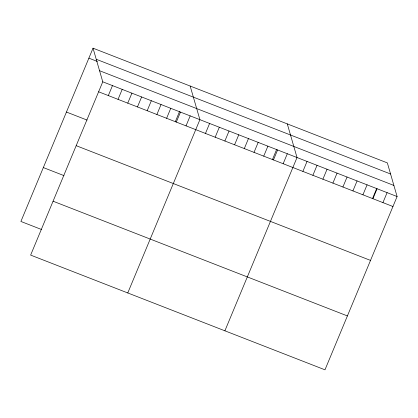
<?xml version="1.0" encoding="UTF-8"?>
<svg xmlns="http://www.w3.org/2000/svg" width="418" height="418" viewBox="0 0 418 418"><rect width="100%" height="100%" fill="white"/><g stroke="black" fill="none" stroke-linecap="round" stroke-linejoin="round"><path stroke-width="0.63" d="M93.031 48.18L102.765 81.813L30.639 255.095L324.969 369.82L397.1 196.538L387.361 162.905L93.031 48.18L20.9 221.462L41.539 229.508M108.33 95.57L112.479 85.601M118.043 99.359L122.192 89.384M127.756 103.141L131.905 93.172M137.47 106.93L141.618 96.955M147.183 110.713L151.332 100.743M156.896 114.501L161.045 104.526M166.61 118.289L170.758 108.314M175.294 121.758L179.531 111.58M176.323 122.072L180.471 112.102M186.031 125.86L190.185 115.885M127.767 292.955L199.898 119.673L190.159 86.04M205.457 133.431L209.611 123.456M215.171 137.219L219.325 127.244M224.884 141.002L229.038 131.033M234.597 144.79L238.751 134.815M244.311 148.573L248.464 138.604M254.024 152.361L258.178 142.386M263.737 156.144L267.886 146.175M272.421 159.619L276.659 149.44M273.45 159.932L277.599 149.957M283.164 163.72L287.312 153.746M224.894 330.816L297.026 157.534L287.291 123.895M302.883 171.406L307.037 161.432M312.889 175.304L317.043 165.335M322.9 179.207L327.048 169.233M332.906 183.105L337.054 173.136M342.912 187.008L347.065 177.033M352.917 190.906L357.071 180.937M362.928 194.809L367.077 184.834M372.495 198.623L376.733 188.445M372.934 198.712L377.083 188.737M382.94 202.61L387.094 192.635M96.244 59.278L390.574 174.003M88.877 58.149L97.378 61.462M99.557 70.715L393.887 185.44M102.765 81.813L397.1 196.538M98.617 91.788L392.951 206.513M66.446 112.045L87.085 120.086M76.186 145.678L370.515 260.404M43.331 167.571L63.975 175.612M53.07 201.204L347.405 315.93"/></g></svg>
